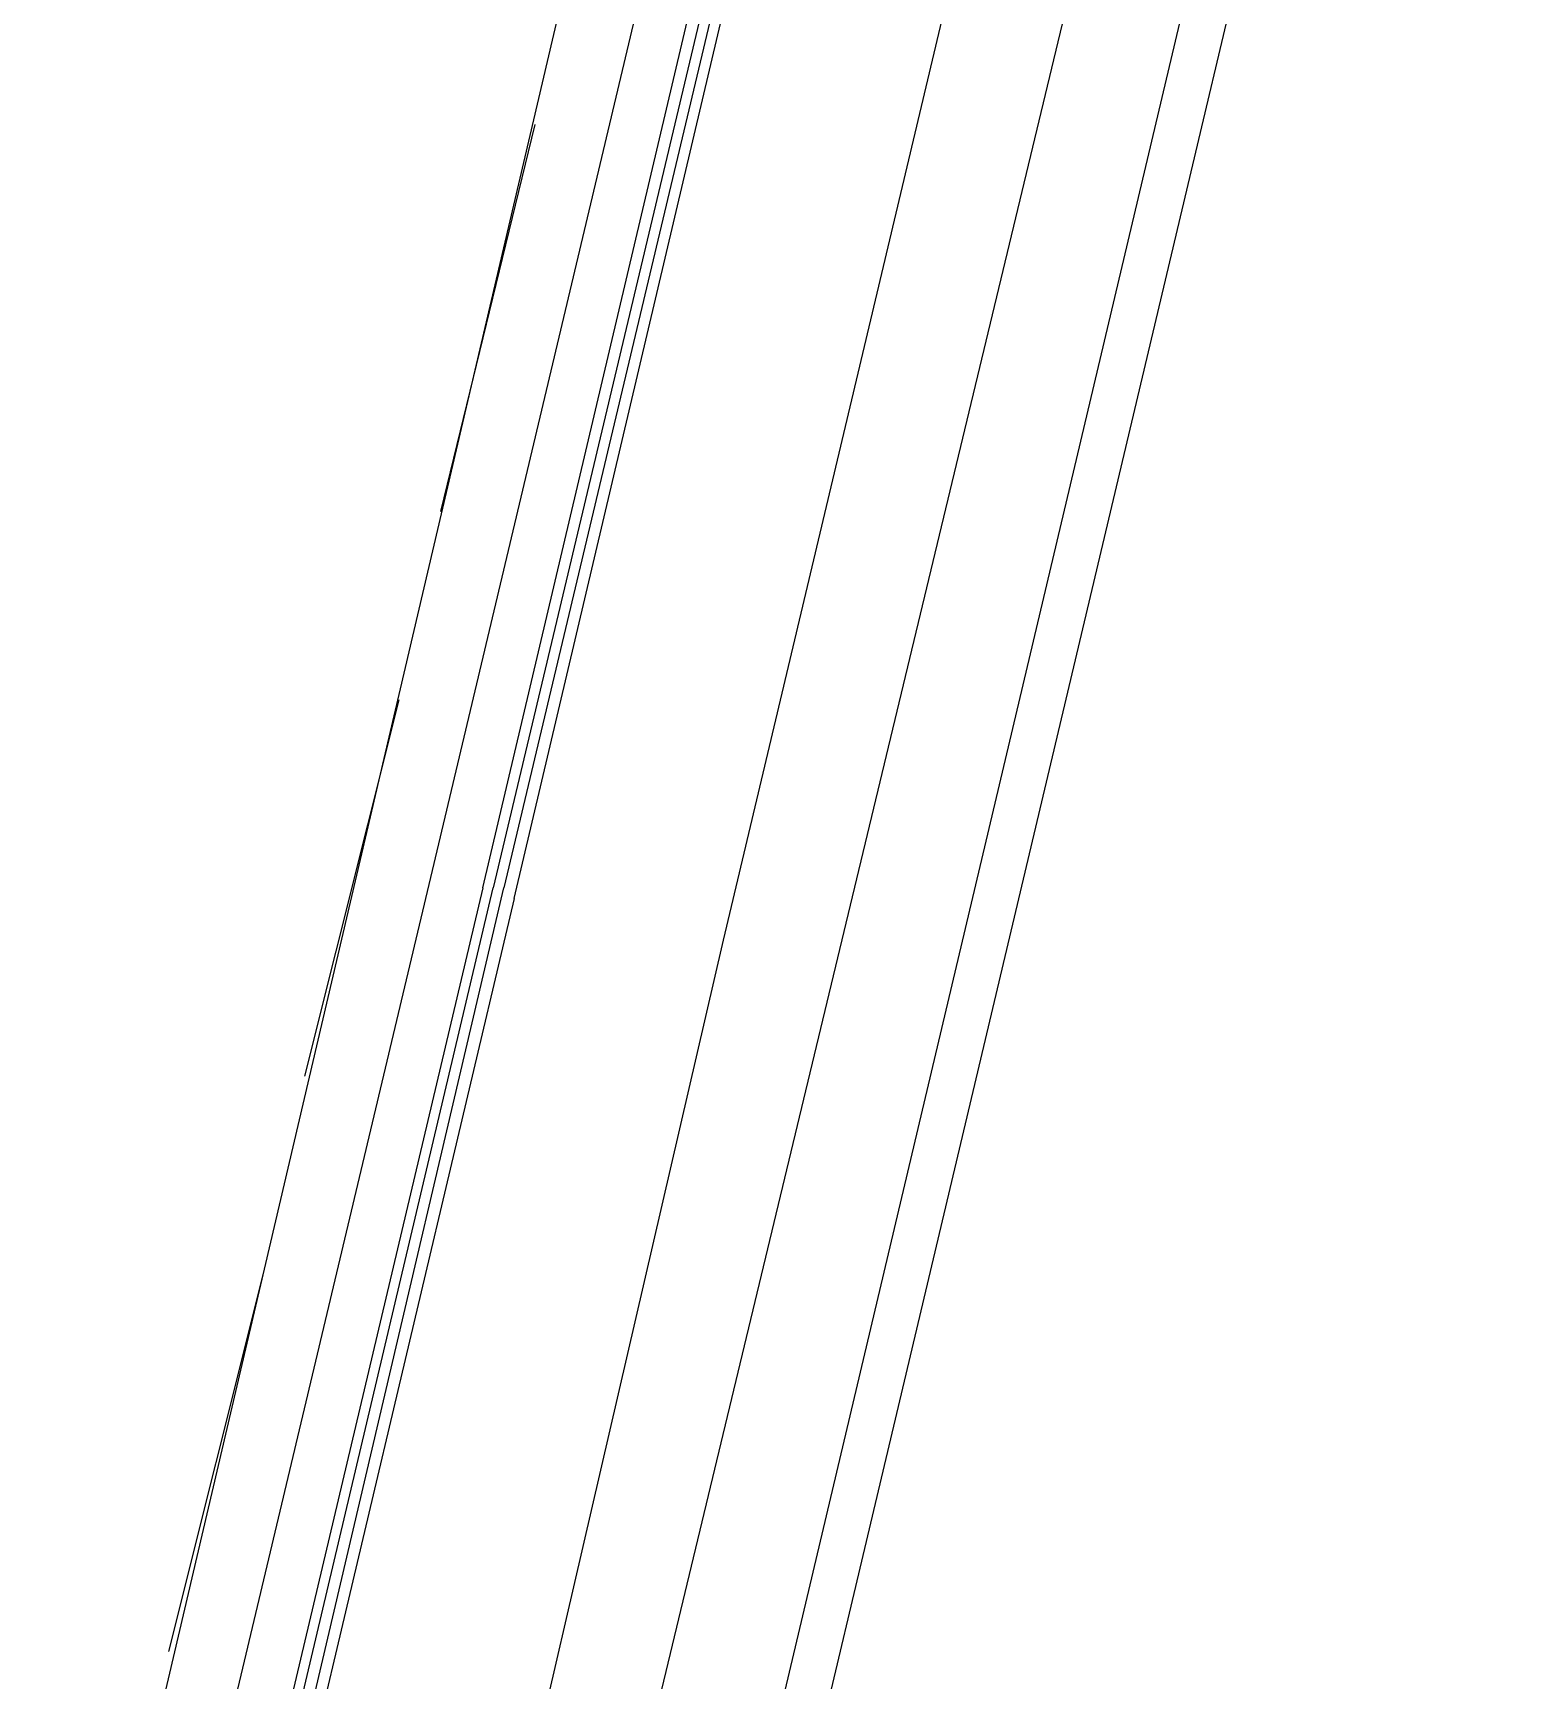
# Model space of a CAD drawing. Header units: feet. Extents: x -84 to 198, y -22 to 181.
# Drawn here: x 113.867 to 115.771, y 61.715 to 63.814 of the extents above; entities that cross this region are included whole.
import ezdxf

# ---------------------------------------------------------------- set-up
doc = ezdxf.new("R2010")
doc.units = ezdxf.units.FT
doc.layers.add('A-AREA-COMUN', color=252, linetype='CONTINUOUS')
doc.layers.add('A-LINEA', color=7, linetype='CONTINUOUS')

msp = doc.modelspace()

# ---------------------------------------------------------------- linework, layer by layer
at = {"layer": 'A-AREA-COMUN'}
msp.add_lwpolyline([(114.4, 59.8044), (114.528, 61.12), (116.08, 67.5733), (116.08, 68.16), (116.24, 68.2844), (117.792, 74.8089), (117.792, 75.4489), (118, 75.4844), (119.808, 83.8044), (120.64, 86.8444), (120.64, 87.4133), (120.8, 87.52), (121.36, 89.8844)], dxfattribs=at)
at = {"layer": 'A-LINEA'}
for p, q in [((113.8667, 60.9778), (115.4933, 67.9244)), ((114.6133, 60.8044), (116.2533, 67.7378)), ((114.3867, 63.2044), (114.5067, 63.6978)), ((114.2133, 62.4844), (114.3333, 62.9644)), ((114.3733, 62.7378), (113.9867, 61.1111)), ((114.04, 61.7511), (114.16, 62.2311))]:
    msp.add_line(p, q, dxfattribs=at)
for points in [[(117.0933, 59.0178), (114.4, 59.6578), (118.2, 75.6978), (122, 91.7511), (124.68, 91.1111)], [(114.44, 62.7244), (114.8267, 64.3644), (114.84, 64.3511), (114.4533, 62.7244)], [(114.48, 62.7111), (114.8667, 64.3511), (114.8533, 64.3511), (114.4667, 62.7244)], [(114.7733, 64.3111), (114.7733, 64.2978), (114.7467, 64.3111), (114.3733, 62.7378)], [(114.3333, 60.8711), (114.7467, 62.6578), (115.12, 64.2311)], [(114.44, 62.7244), (114.04, 61.0311), (114.0533, 61.0178), (114.0533, 61.0311), (114.4533, 62.7244)], [(114.48, 62.7111), (114.08, 61.0178), (114.0667, 61.0178), (114.4667, 62.7244)]]:
    msp.add_lwpolyline(points, dxfattribs=at)

doc.saveas('drawing.dxf')
